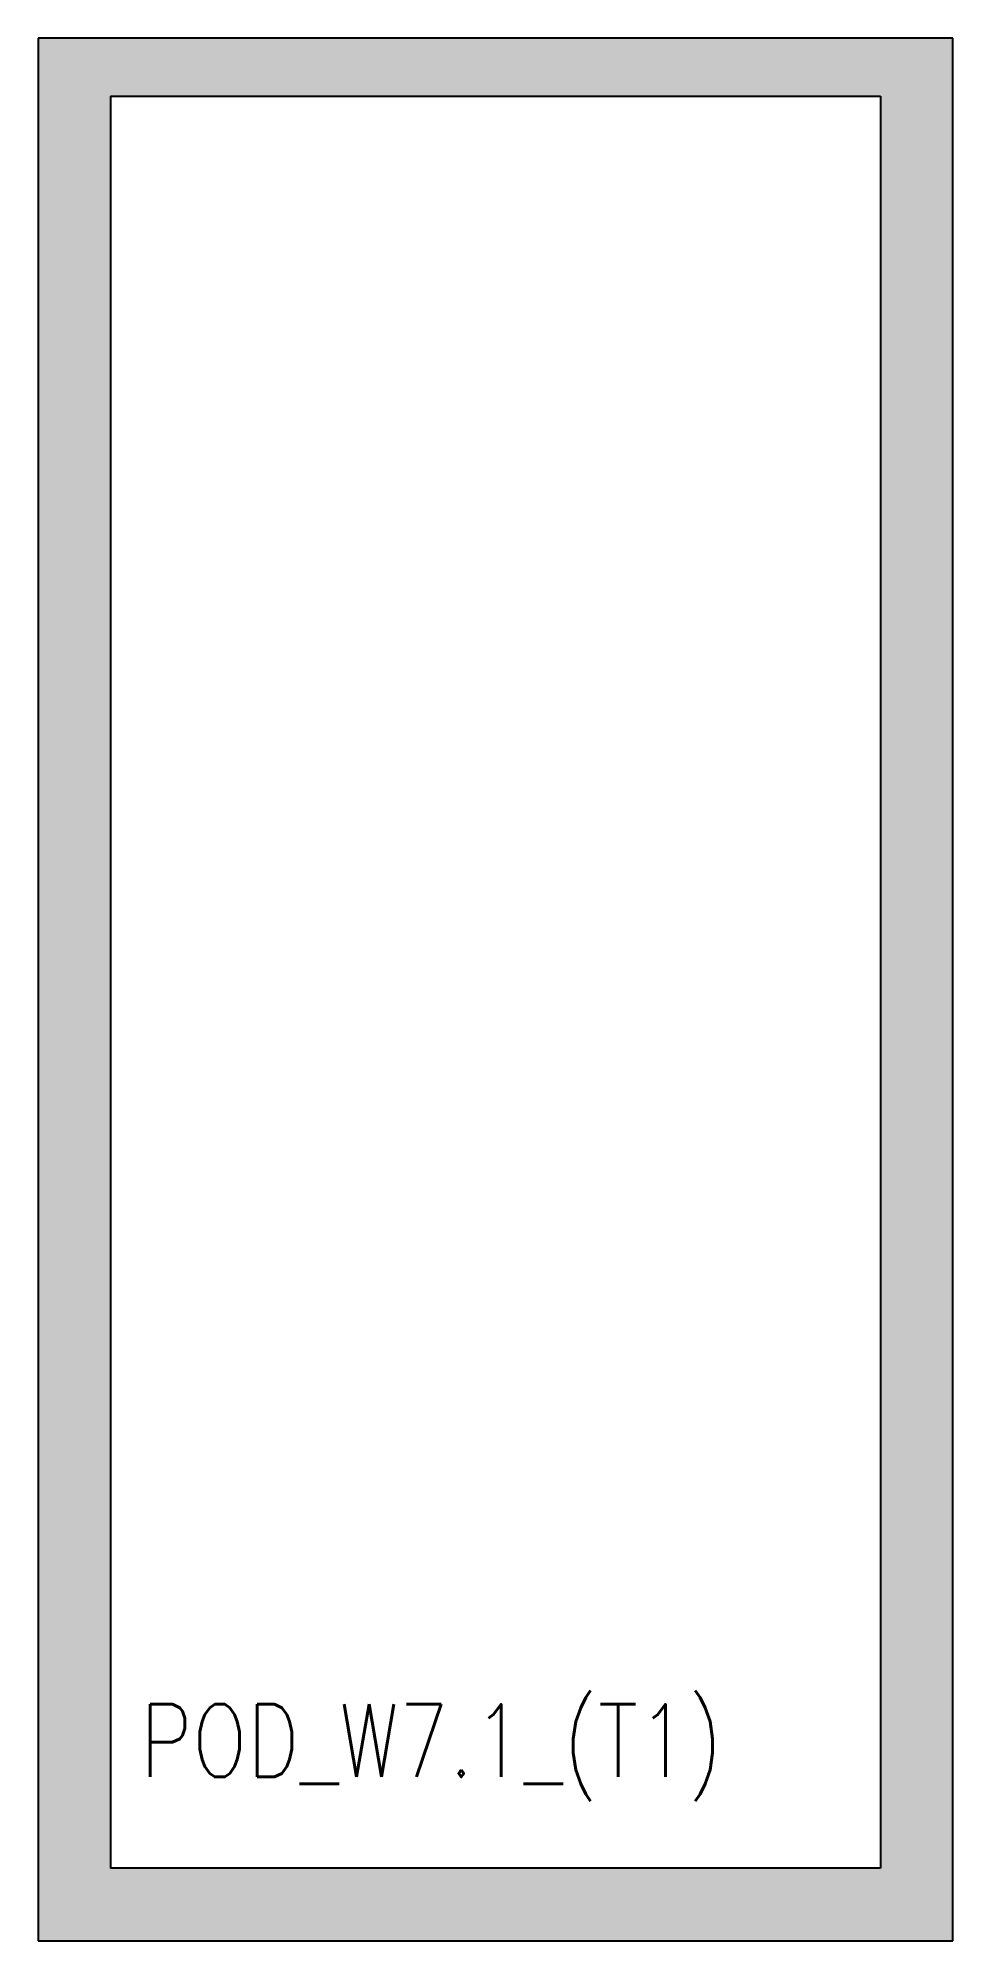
# Model space of a CAD drawing. Header units: millimetres. Extents: x 178300 to 181450, y 38150 to 44700.
import ezdxf

# ---------------------------------------------------------------- set-up
doc = ezdxf.new("R2010")
doc.units = ezdxf.units.MM
doc.header["$MEASUREMENT"] = 0
doc.layers.get('Defpoints').update_dxf_attribs({"color": 151, "lineweight": 9})
for name, color, linetype, lineweight in [('NDC_S_HATCH COLUMN AND WALL', 251, 'Continuous', 13), ('NDC_S_HATCH MATERIAL', 8, 'Continuous', 13), ('NDC_S_WALL', 6, 'Continuous', 25)]:
    doc.layers.add(name, color=color, linetype=linetype, lineweight=lineweight)
doc.styles.add('NDC_BAR 2', font='romans.shx', dxfattribs={"width": 0.8})

msp = doc.modelspace()

# ---------------------------------------------------------------- hatches: boundary and pattern name
at = {"layer": 'NDC_S_HATCH COLUMN AND WALL'}
h = msp.add_hatch(color=256, dxfattribs=at)
h.dxf.hatch_style = 1
h.paths.add_polyline_path([(181450, 44700), (178300, 44700), (178300, 38150), (181450, 38150), (181450, 44400), (181200, 44400), (181200, 38400), (178550, 38400), (178550, 44500), (181200, 44500), (181200, 44400), (181450, 44400)])
at = {"layer": 'NDC_S_HATCH MATERIAL'}
h = msp.add_hatch(dxfattribs=at)
h.set_pattern_fill('ANSI31', color=256)
edge = h.paths.add_edge_path()
edge.add_line((181450, 44700), (178300, 44700))

# ---------------------------------------------------------------- linework, layer by layer
at = {"layer": 'NDC_S_WALL', "ltscale": 10}
for p, q in [((178300, 44700), (178300, 38150)), ((181450, 44700), (178300, 44700)), ((181450, 38150), (181450, 44700)), ((178550, 44500), (181200, 44500)), ((181200, 44500), (181200, 38400)), ((181200, 38400), (178550, 38400)), ((178300, 38150), (181450, 38150))]:
    msp.add_line(p, q, dxfattribs=at)
msp.add_lwpolyline([(178550, 44500), (178550, 38400)], dxfattribs=at)

# ---------------------------------------------------------------- texts
at = {"layer": 'Defpoints', "style": 'NDC_BAR 2', "width": 0.8}
msp.add_text('POD_W7.1_(T1)', height=250, dxfattribs=at).set_placement((178651.2, 38714.7))

doc.saveas('drawing.dxf')
